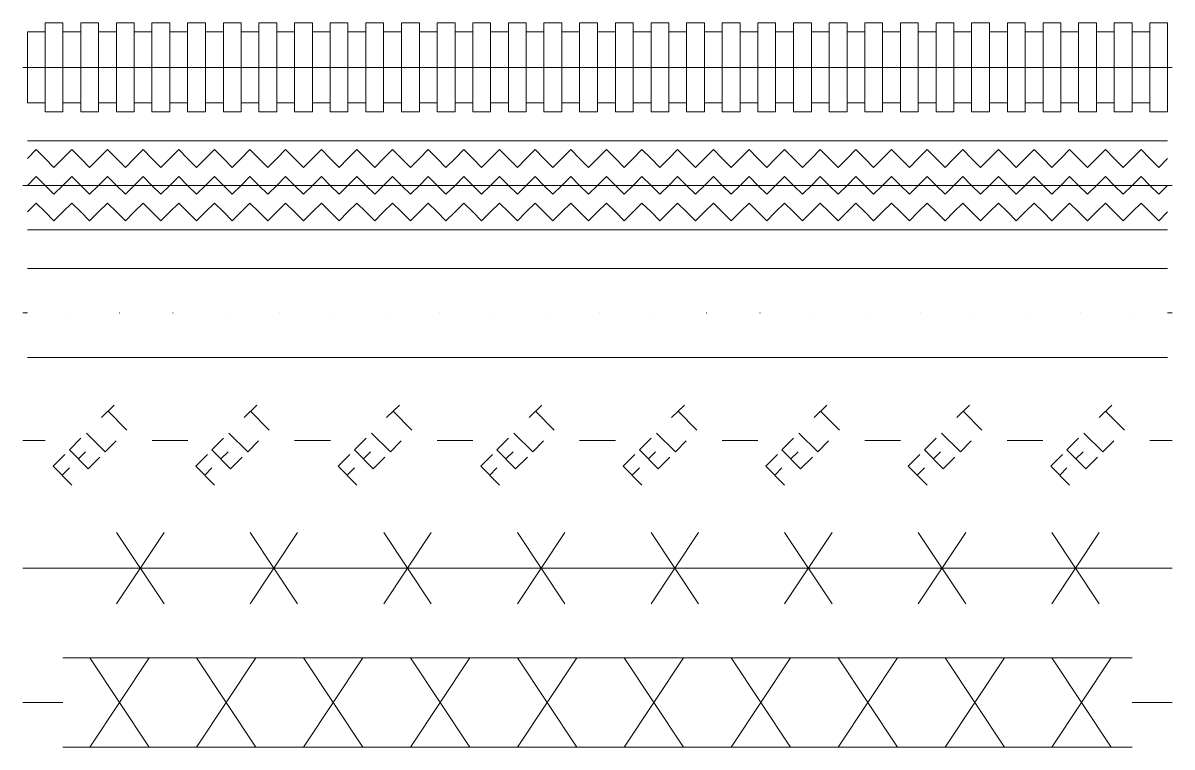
# Model space of a CAD drawing. Header units: inches. Extents: x 47316 to 59086, y 3141 to 11743.
# Drawn here: x 50293.8 to 50358.4, y 11363.8 to 11404.5 of the extents above; entities that cross this region are included whole.
import ezdxf

# ---------------------------------------------------------------- set-up
doc = ezdxf.new("R2010")
doc.units = ezdxf.units.IN
doc.header["$MEASUREMENT"] = 0

msp = doc.modelspace()

# ---------------------------------------------------------------- linework, layer by layer
at = {"color": 0, "lineweight": 0}
for p, q in [((50295.096, 11404.532), (50296.096, 11404.532)), ((50295.096, 11399.529), (50295.096, 11404.532)), ((50296.096, 11404.532), (50296.096, 11399.529)), ((50297.097, 11404.532), (50298.098, 11404.532)), ((50297.097, 11399.529), (50297.097, 11404.532)), ((50298.098, 11404.532), (50298.098, 11399.529)), ((50299.098, 11404.532), (50300.099, 11404.532)), ((50299.098, 11399.529), (50299.098, 11404.532)), ((50300.099, 11404.532), (50300.099, 11399.529)), ((50301.099, 11404.532), (50302.1, 11404.532)), ((50301.099, 11399.529), (50301.099, 11404.532)), ((50302.1, 11404.532), (50302.1, 11399.529)), ((50303.101, 11404.532), (50304.114, 11404.532)), ((50303.101, 11399.529), (50303.101, 11404.532)), ((50304.114, 11404.532), (50304.114, 11399.529)), ((50305.114, 11404.532), (50306.115, 11404.532)), ((50305.114, 11399.529), (50305.114, 11404.532)), ((50306.115, 11404.532), (50306.115, 11399.529)), ((50307.115, 11404.532), (50308.116, 11404.532)), ((50307.115, 11399.529), (50307.115, 11404.532)), ((50308.116, 11404.532), (50308.116, 11399.529)), ((50309.117, 11404.532), (50310.117, 11404.532)), ((50309.117, 11399.529), (50309.117, 11404.532)), ((50310.117, 11404.532), (50310.117, 11399.529)), ((50311.118, 11404.532), (50312.119, 11404.532)), ((50311.118, 11399.529), (50311.118, 11404.532)), ((50312.119, 11404.532), (50312.119, 11399.529)), ((50313.119, 11404.532), (50314.12, 11404.532)), ((50313.119, 11399.529), (50313.119, 11404.532)), ((50314.12, 11404.532), (50314.12, 11399.529)), ((50315.133, 11404.532), (50316.133, 11404.532)), ((50315.133, 11399.529), (50315.133, 11404.532)), ((50316.133, 11404.532), (50316.133, 11399.529)), ((50317.134, 11404.532), (50318.135, 11404.532)), ((50317.134, 11399.529), (50317.134, 11404.532)), ((50318.135, 11404.532), (50318.135, 11399.529)), ((50319.135, 11404.532), (50320.136, 11404.532)), ((50319.135, 11399.529), (50319.135, 11404.532)), ((50320.136, 11404.532), (50320.136, 11399.529)), ((50321.136, 11404.532), (50322.137, 11404.532)), ((50321.136, 11399.529), (50321.136, 11404.532)), ((50322.137, 11404.532), (50322.137, 11399.529)), ((50323.138, 11404.532), (50324.138, 11404.532)), ((50323.138, 11399.529), (50323.138, 11404.532)), ((50324.138, 11404.532), (50324.138, 11399.529)), ((50325.139, 11404.532), (50326.152, 11404.532)), ((50325.139, 11399.529), (50325.139, 11404.532)), ((50326.152, 11404.532), (50326.152, 11399.529)), ((50327.153, 11404.532), (50328.153, 11404.532)), ((50327.153, 11399.529), (50327.153, 11404.532)), ((50328.153, 11404.532), (50328.153, 11399.529)), ((50329.154, 11404.532), (50330.154, 11404.532)), ((50329.154, 11399.529), (50329.154, 11404.532)), ((50330.154, 11404.532), (50330.154, 11399.529)), ((50331.155, 11404.532), (50332.156, 11404.532)), ((50331.155, 11399.529), (50331.155, 11404.532)), ((50332.156, 11404.532), (50332.156, 11399.529)), ((50333.156, 11404.532), (50334.157, 11404.532)), ((50333.156, 11399.529), (50333.156, 11404.532)), ((50334.157, 11404.532), (50334.157, 11399.529)), ((50335.157, 11404.532), (50336.158, 11404.532)), ((50335.157, 11399.529), (50335.157, 11404.532)), ((50336.158, 11404.532), (50336.158, 11399.529)), ((50337.171, 11404.532), (50338.172, 11404.532)), ((50337.171, 11399.529), (50337.171, 11404.532)), ((50338.172, 11404.532), (50338.172, 11399.529)), ((50339.172, 11404.532), (50340.173, 11404.532)), ((50339.172, 11399.529), (50339.172, 11404.532)), ((50340.173, 11404.532), (50340.173, 11399.529)), ((50341.174, 11404.532), (50342.174, 11404.532)), ((50341.174, 11399.529), (50341.174, 11404.532)), ((50342.174, 11404.532), (50342.174, 11399.529)), ((50343.175, 11404.532), (50344.175, 11404.532)), ((50343.175, 11399.529), (50343.175, 11404.532)), ((50344.175, 11404.532), (50344.175, 11399.529)), ((50345.176, 11404.532), (50346.177, 11404.532)), ((50345.176, 11399.529), (50345.176, 11404.532)), ((50346.177, 11404.532), (50346.177, 11399.529)), ((50347.177, 11404.532), (50348.19, 11404.532)), ((50347.177, 11399.529), (50347.177, 11404.532)), ((50348.19, 11404.532), (50348.19, 11399.529)), ((50349.191, 11404.532), (50350.191, 11404.532)), ((50349.191, 11399.529), (50349.191, 11404.532)), ((50350.191, 11404.532), (50350.191, 11399.529)), ((50351.192, 11404.532), (50352.193, 11404.532)), ((50351.192, 11399.529), (50351.192, 11404.532)), ((50352.193, 11404.532), (50352.193, 11399.529)), ((50353.193, 11404.532), (50354.194, 11404.532)), ((50353.193, 11399.529), (50353.193, 11404.532)), ((50354.194, 11404.532), (50354.194, 11399.529)), ((50355.195, 11404.532), (50356.195, 11404.532)), ((50355.195, 11399.529), (50355.195, 11404.532)), ((50356.195, 11404.532), (50356.195, 11399.529)), ((50357.196, 11404.532), (50358.196, 11404.532)), ((50357.196, 11399.529), (50357.196, 11404.532)), ((50358.196, 11404.532), (50358.196, 11399.529)), ((50294.095, 11400.036), (50294.095, 11404.038)), ((50294.095, 11404.038), (50295.096, 11404.038)), ((50296.096, 11400.036), (50296.096, 11404.038)), ((50296.096, 11404.038), (50297.097, 11404.038)), ((50298.098, 11400.036), (50298.098, 11404.038)), ((50298.098, 11404.038), (50299.098, 11404.038)), ((50300.099, 11400.036), (50300.099, 11404.038)), ((50300.099, 11404.038), (50301.099, 11404.038)), ((50302.1, 11400.036), (50302.1, 11404.038)), ((50302.1, 11404.038), (50303.101, 11404.038)), ((50304.114, 11400.036), (50304.114, 11404.038)), ((50304.114, 11404.038), (50305.114, 11404.038)), ((50306.115, 11400.036), (50306.115, 11404.038)), ((50306.115, 11404.038), (50307.115, 11404.038)), ((50308.116, 11400.036), (50308.116, 11404.038)), ((50308.116, 11404.038), (50309.117, 11404.038)), ((50310.117, 11400.036), (50310.117, 11404.038)), ((50310.117, 11404.038), (50311.118, 11404.038)), ((50312.119, 11400.036), (50312.119, 11404.038)), ((50312.119, 11404.038), (50313.119, 11404.038)), ((50314.12, 11400.036), (50314.12, 11404.038)), ((50314.12, 11404.038), (50315.133, 11404.038)), ((50316.133, 11400.036), (50316.133, 11404.038)), ((50316.133, 11404.038), (50317.134, 11404.038)), ((50318.135, 11400.036), (50318.135, 11404.038)), ((50318.135, 11404.038), (50319.135, 11404.038)), ((50320.136, 11400.036), (50320.136, 11404.038)), ((50320.136, 11404.038), (50321.136, 11404.038)), ((50322.137, 11400.036), (50322.137, 11404.038)), ((50322.137, 11404.038), (50323.138, 11404.038)), ((50324.138, 11400.036), (50324.138, 11404.038)), ((50324.138, 11404.038), (50325.139, 11404.038)), ((50326.152, 11400.036), (50326.152, 11404.038)), ((50326.152, 11404.038), (50327.153, 11404.038)), ((50328.153, 11400.036), (50328.153, 11404.038)), ((50328.153, 11404.038), (50329.154, 11404.038)), ((50330.154, 11400.036), (50330.154, 11404.038)), ((50330.154, 11404.038), (50331.155, 11404.038)), ((50332.156, 11400.036), (50332.156, 11404.038)), ((50332.156, 11404.038), (50333.156, 11404.038)), ((50334.157, 11400.036), (50334.157, 11404.038)), ((50334.157, 11404.038), (50335.157, 11404.038)), ((50336.158, 11400.036), (50336.158, 11404.038)), ((50336.158, 11404.038), (50337.171, 11404.038)), ((50338.172, 11400.036), (50338.172, 11404.038)), ((50338.172, 11404.038), (50339.172, 11404.038)), ((50340.173, 11400.036), (50340.173, 11404.038)), ((50340.173, 11404.038), (50341.174, 11404.038)), ((50342.174, 11400.036), (50342.174, 11404.038)), ((50342.174, 11404.038), (50343.175, 11404.038)), ((50344.175, 11400.036), (50344.175, 11404.038)), ((50344.175, 11404.038), (50345.176, 11404.038)), ((50346.177, 11400.036), (50346.177, 11404.038)), ((50346.177, 11404.038), (50347.177, 11404.038)), ((50348.19, 11400.036), (50348.19, 11404.038)), ((50348.19, 11404.038), (50349.191, 11404.038)), ((50350.191, 11400.036), (50350.191, 11404.038)), ((50350.191, 11404.038), (50351.192, 11404.038)), ((50352.193, 11400.036), (50352.193, 11404.038)), ((50352.193, 11404.038), (50353.193, 11404.038)), ((50354.194, 11400.036), (50354.194, 11404.038)), ((50354.194, 11404.038), (50355.195, 11404.038)), ((50356.195, 11400.036), (50356.195, 11404.038)), ((50356.195, 11404.038), (50357.196, 11404.038)), ((50293.848, 11402.037), (50294.095, 11402.037)), ((50294.095, 11402.037), (50296.096, 11402.037)), ((50296.096, 11402.037), (50298.098, 11402.037)), ((50298.098, 11402.037), (50300.099, 11402.037)), ((50300.099, 11402.037), (50302.1, 11402.037)), ((50302.1, 11402.037), (50304.114, 11402.037)), ((50304.114, 11402.037), (50306.115, 11402.037)), ((50306.115, 11402.037), (50308.116, 11402.037)), ((50308.116, 11402.037), (50310.117, 11402.037)), ((50310.117, 11402.037), (50312.119, 11402.037)), ((50312.119, 11402.037), (50314.12, 11402.037)), ((50314.12, 11402.037), (50316.133, 11402.037)), ((50316.133, 11402.037), (50318.135, 11402.037)), ((50318.135, 11402.037), (50320.136, 11402.037)), ((50320.136, 11402.037), (50322.137, 11402.037)), ((50322.137, 11402.037), (50324.138, 11402.037)), ((50324.138, 11402.037), (50326.152, 11402.037)), ((50326.152, 11402.037), (50328.153, 11402.037)), ((50328.153, 11402.037), (50330.154, 11402.037)), ((50330.154, 11402.037), (50332.156, 11402.037)), ((50332.156, 11402.037), (50334.157, 11402.037)), ((50334.157, 11402.037), (50336.158, 11402.037)), ((50336.158, 11402.037), (50338.172, 11402.037)), ((50338.172, 11402.037), (50340.173, 11402.037)), ((50340.173, 11402.037), (50342.174, 11402.037)), ((50342.174, 11402.037), (50344.175, 11402.037)), ((50344.175, 11402.037), (50346.177, 11402.037)), ((50346.177, 11402.037), (50348.19, 11402.037)), ((50348.19, 11402.037), (50350.191, 11402.037)), ((50350.191, 11402.037), (50352.193, 11402.037)), ((50352.193, 11402.037), (50354.194, 11402.037)), ((50354.194, 11402.037), (50356.195, 11402.037)), ((50356.195, 11402.037), (50358.196, 11402.037)), ((50358.196, 11402.037), (50358.443, 11402.037)), ((50295.096, 11400.036), (50294.095, 11400.036)), ((50297.097, 11400.036), (50296.096, 11400.036)), ((50299.098, 11400.036), (50298.098, 11400.036)), ((50301.099, 11400.036), (50300.099, 11400.036)), ((50303.101, 11400.036), (50302.1, 11400.036)), ((50305.114, 11400.036), (50304.114, 11400.036)), ((50307.115, 11400.036), (50306.115, 11400.036)), ((50309.117, 11400.036), (50308.116, 11400.036)), ((50311.118, 11400.036), (50310.117, 11400.036)), ((50313.119, 11400.036), (50312.119, 11400.036)), ((50315.133, 11400.036), (50314.12, 11400.036)), ((50317.134, 11400.036), (50316.133, 11400.036)), ((50319.135, 11400.036), (50318.135, 11400.036)), ((50321.136, 11400.036), (50320.136, 11400.036)), ((50323.138, 11400.036), (50322.137, 11400.036)), ((50325.139, 11400.036), (50324.138, 11400.036)), ((50327.153, 11400.036), (50326.152, 11400.036)), ((50329.154, 11400.036), (50328.153, 11400.036)), ((50331.155, 11400.036), (50330.154, 11400.036)), ((50333.156, 11400.036), (50332.156, 11400.036)), ((50335.157, 11400.036), (50334.157, 11400.036)), ((50337.171, 11400.036), (50336.158, 11400.036)), ((50339.172, 11400.036), (50338.172, 11400.036)), ((50341.174, 11400.036), (50340.173, 11400.036)), ((50343.175, 11400.036), (50342.174, 11400.036)), ((50345.176, 11400.036), (50344.175, 11400.036)), ((50347.177, 11400.036), (50346.177, 11400.036)), ((50349.191, 11400.036), (50348.19, 11400.036)), ((50351.192, 11400.036), (50350.191, 11400.036)), ((50353.193, 11400.036), (50352.193, 11400.036)), ((50355.195, 11400.036), (50354.194, 11400.036)), ((50357.196, 11400.036), (50356.195, 11400.036)), ((50296.096, 11399.529), (50295.096, 11399.529)), ((50298.098, 11399.529), (50297.097, 11399.529)), ((50300.099, 11399.529), (50299.098, 11399.529)), ((50302.1, 11399.529), (50301.099, 11399.529)), ((50304.114, 11399.529), (50303.101, 11399.529)), ((50306.115, 11399.529), (50305.114, 11399.529)), ((50308.116, 11399.529), (50307.115, 11399.529)), ((50310.117, 11399.529), (50309.117, 11399.529)), ((50312.119, 11399.529), (50311.118, 11399.529)), ((50314.12, 11399.529), (50313.119, 11399.529)), ((50316.133, 11399.529), (50315.133, 11399.529)), ((50318.135, 11399.529), (50317.134, 11399.529)), ((50320.136, 11399.529), (50319.135, 11399.529)), ((50322.137, 11399.529), (50321.136, 11399.529)), ((50324.138, 11399.529), (50323.138, 11399.529)), ((50326.152, 11399.529), (50325.139, 11399.529)), ((50328.153, 11399.529), (50327.153, 11399.529)), ((50330.154, 11399.529), (50329.154, 11399.529)), ((50332.156, 11399.529), (50331.155, 11399.529)), ((50334.157, 11399.529), (50333.156, 11399.529)), ((50336.158, 11399.529), (50335.157, 11399.529)), ((50338.172, 11399.529), (50337.171, 11399.529)), ((50340.173, 11399.529), (50339.172, 11399.529)), ((50342.174, 11399.529), (50341.174, 11399.529)), ((50344.175, 11399.529), (50343.175, 11399.529)), ((50346.177, 11399.529), (50345.176, 11399.529)), ((50348.19, 11399.529), (50347.177, 11399.529)), ((50350.191, 11399.529), (50349.191, 11399.529)), ((50352.193, 11399.529), (50351.192, 11399.529)), ((50354.194, 11399.529), (50353.193, 11399.529)), ((50356.195, 11399.529), (50355.195, 11399.529)), ((50358.196, 11399.529), (50357.196, 11399.529)), ((50295.096, 11397.911), (50294.095, 11397.911)), ((50295.096, 11397.911), (50296.096, 11397.911)), ((50297.097, 11397.911), (50296.096, 11397.911)), ((50297.097, 11397.911), (50298.098, 11397.911)), ((50299.098, 11397.911), (50298.098, 11397.911)), ((50299.098, 11397.911), (50300.099, 11397.911)), ((50301.099, 11397.911), (50300.099, 11397.911)), ((50301.099, 11397.911), (50302.1, 11397.911)), ((50303.101, 11397.911), (50302.1, 11397.911)), ((50303.101, 11397.911), (50304.114, 11397.911)), ((50305.114, 11397.911), (50304.114, 11397.911)), ((50305.114, 11397.911), (50306.115, 11397.911)), ((50307.115, 11397.911), (50306.115, 11397.911)), ((50307.115, 11397.911), (50308.116, 11397.911)), ((50309.117, 11397.911), (50308.116, 11397.911)), ((50309.117, 11397.911), (50310.117, 11397.911)), ((50311.118, 11397.911), (50310.117, 11397.911)), ((50311.118, 11397.911), (50312.119, 11397.911)), ((50313.119, 11397.911), (50312.119, 11397.911)), ((50313.119, 11397.911), (50314.12, 11397.911)), ((50315.133, 11397.911), (50314.12, 11397.911)), ((50315.133, 11397.911), (50316.133, 11397.911)), ((50317.134, 11397.911), (50316.133, 11397.911)), ((50317.134, 11397.911), (50318.135, 11397.911)), ((50319.135, 11397.911), (50318.135, 11397.911)), ((50319.135, 11397.911), (50320.136, 11397.911)), ((50321.136, 11397.911), (50320.136, 11397.911)), ((50321.136, 11397.911), (50322.137, 11397.911)), ((50323.138, 11397.911), (50322.137, 11397.911)), ((50323.138, 11397.911), (50324.138, 11397.911)), ((50325.139, 11397.911), (50324.138, 11397.911)), ((50325.139, 11397.911), (50326.152, 11397.911)), ((50327.153, 11397.911), (50326.152, 11397.911)), ((50327.153, 11397.911), (50328.153, 11397.911)), ((50329.154, 11397.911), (50328.153, 11397.911)), ((50329.154, 11397.911), (50330.154, 11397.911)), ((50331.155, 11397.911), (50330.154, 11397.911)), ((50331.155, 11397.911), (50332.156, 11397.911)), ((50333.156, 11397.911), (50332.156, 11397.911)), ((50333.156, 11397.911), (50334.157, 11397.911)), ((50335.157, 11397.911), (50334.157, 11397.911)), ((50335.157, 11397.911), (50336.158, 11397.911)), ((50337.171, 11397.911), (50336.158, 11397.911)), ((50337.171, 11397.911), (50338.172, 11397.911)), ((50339.172, 11397.911), (50338.172, 11397.911)), ((50339.172, 11397.911), (50340.173, 11397.911)), ((50341.174, 11397.911), (50340.173, 11397.911)), ((50341.174, 11397.911), (50342.174, 11397.911)), ((50343.175, 11397.911), (50342.174, 11397.911)), ((50343.175, 11397.911), (50344.175, 11397.911)), ((50345.176, 11397.911), (50344.175, 11397.911)), ((50345.176, 11397.911), (50346.177, 11397.911)), ((50347.177, 11397.911), (50346.177, 11397.911)), ((50347.177, 11397.911), (50348.19, 11397.911)), ((50349.191, 11397.911), (50348.19, 11397.911)), ((50349.191, 11397.911), (50350.191, 11397.911)), ((50351.192, 11397.911), (50350.191, 11397.911)), ((50351.192, 11397.911), (50352.193, 11397.911)), ((50353.193, 11397.911), (50352.193, 11397.911)), ((50353.193, 11397.911), (50354.194, 11397.911)), ((50355.195, 11397.911), (50354.194, 11397.911)), ((50355.195, 11397.911), (50356.195, 11397.911)), ((50357.196, 11397.911), (50356.195, 11397.911)), ((50357.196, 11397.911), (50358.196, 11397.911)), ((50294.095, 11396.91), (50294.589, 11397.417)), ((50294.589, 11397.417), (50295.096, 11396.91)), ((50296.096, 11396.91), (50296.59, 11397.417)), ((50296.59, 11397.417), (50297.097, 11396.91)), ((50298.098, 11396.91), (50298.604, 11397.417)), ((50298.604, 11397.417), (50299.098, 11396.91)), ((50300.099, 11396.91), (50300.605, 11397.417)), ((50300.605, 11397.417), (50301.099, 11396.91)), ((50302.1, 11396.91), (50302.607, 11397.417)), ((50302.607, 11397.417), (50303.101, 11396.91)), ((50304.114, 11396.91), (50304.608, 11397.417)), ((50304.608, 11397.417), (50305.114, 11396.91)), ((50306.115, 11396.91), (50306.609, 11397.417)), ((50306.609, 11397.417), (50307.115, 11396.91)), ((50308.116, 11396.91), (50308.61, 11397.417)), ((50308.61, 11397.417), (50309.117, 11396.91)), ((50310.117, 11396.91), (50310.624, 11397.417)), ((50310.624, 11397.417), (50311.118, 11396.91)), ((50312.119, 11396.91), (50312.625, 11397.417)), ((50312.625, 11397.417), (50313.119, 11396.91)), ((50314.12, 11396.91), (50314.626, 11397.417)), ((50314.626, 11397.417), (50315.133, 11396.91)), ((50316.133, 11396.91), (50316.628, 11397.417)), ((50316.628, 11397.417), (50317.134, 11396.91)), ((50318.135, 11396.91), (50318.629, 11397.417)), ((50318.629, 11397.417), (50319.135, 11396.91)), ((50320.136, 11396.91), (50320.642, 11397.417)), ((50320.642, 11397.417), (50321.136, 11396.91)), ((50322.137, 11396.91), (50322.644, 11397.417)), ((50322.644, 11397.417), (50323.138, 11396.91)), ((50324.138, 11396.91), (50324.645, 11397.417)), ((50324.645, 11397.417), (50325.139, 11396.91)), ((50326.152, 11396.91), (50326.646, 11397.417)), ((50326.646, 11397.417), (50327.153, 11396.91)), ((50328.153, 11396.91), (50328.647, 11397.417)), ((50328.647, 11397.417), (50329.154, 11396.91)), ((50330.154, 11396.91), (50330.649, 11397.417)), ((50330.649, 11397.417), (50331.155, 11396.91)), ((50332.156, 11396.91), (50332.662, 11397.417)), ((50332.662, 11397.417), (50333.156, 11396.91)), ((50334.157, 11396.91), (50334.663, 11397.417)), ((50334.663, 11397.417), (50335.157, 11396.91)), ((50336.158, 11396.91), (50336.665, 11397.417)), ((50336.665, 11397.417), (50337.171, 11396.91)), ((50338.172, 11396.91), (50338.666, 11397.417)), ((50338.666, 11397.417), (50339.172, 11396.91)), ((50340.173, 11396.91), (50340.667, 11397.417)), ((50340.667, 11397.417), (50341.174, 11396.91)), ((50342.174, 11396.91), (50342.681, 11397.417)), ((50342.681, 11397.417), (50343.175, 11396.91)), ((50344.175, 11396.91), (50344.682, 11397.417)), ((50344.682, 11397.417), (50345.176, 11396.91)), ((50346.177, 11396.91), (50346.683, 11397.417)), ((50346.683, 11397.417), (50347.177, 11396.91)), ((50348.19, 11396.91), (50348.684, 11397.417)), ((50348.684, 11397.417), (50349.191, 11396.91)), ((50350.191, 11396.91), (50350.686, 11397.417)), ((50350.686, 11397.417), (50351.192, 11396.91)), ((50352.193, 11396.91), (50352.687, 11397.417)), ((50352.687, 11397.417), (50353.193, 11396.91)), ((50354.194, 11396.91), (50354.7, 11397.417)), ((50354.7, 11397.417), (50355.195, 11396.91)), ((50356.195, 11396.91), (50356.702, 11397.417)), ((50356.702, 11397.417), (50357.196, 11396.91)), ((50295.59, 11396.416), (50295.096, 11396.91)), ((50296.096, 11396.91), (50295.59, 11396.416)), ((50297.591, 11396.416), (50297.097, 11396.91)), ((50298.098, 11396.91), (50297.591, 11396.416)), ((50299.605, 11396.416), (50299.098, 11396.91)), ((50300.099, 11396.91), (50299.605, 11396.416)), ((50301.606, 11396.416), (50301.099, 11396.91)), ((50302.1, 11396.91), (50301.606, 11396.416)), ((50303.607, 11396.416), (50303.101, 11396.91)), ((50304.114, 11396.91), (50303.607, 11396.416)), ((50305.608, 11396.416), (50305.114, 11396.91)), ((50306.115, 11396.91), (50305.608, 11396.416)), ((50307.61, 11396.416), (50307.115, 11396.91)), ((50308.116, 11396.91), (50307.61, 11396.416)), ((50309.623, 11396.416), (50309.117, 11396.91)), ((50310.117, 11396.91), (50309.623, 11396.416)), ((50311.624, 11396.416), (50311.118, 11396.91)), ((50312.119, 11396.91), (50311.624, 11396.416)), ((50313.626, 11396.416), (50313.119, 11396.91)), ((50314.12, 11396.91), (50313.626, 11396.416)), ((50315.627, 11396.416), (50315.133, 11396.91)), ((50316.133, 11396.91), (50315.627, 11396.416)), ((50317.628, 11396.416), (50317.134, 11396.91)), ((50318.135, 11396.91), (50317.628, 11396.416)), ((50319.629, 11396.416), (50319.135, 11396.91)), ((50320.136, 11396.91), (50319.629, 11396.416)), ((50321.643, 11396.416), (50321.136, 11396.91)), ((50322.137, 11396.91), (50321.643, 11396.416)), ((50323.644, 11396.416), (50323.138, 11396.91)), ((50324.138, 11396.91), (50323.644, 11396.416)), ((50325.645, 11396.416), (50325.139, 11396.91)), ((50326.152, 11396.91), (50325.645, 11396.416)), ((50327.647, 11396.416), (50327.153, 11396.91)), ((50328.153, 11396.91), (50327.647, 11396.416)), ((50329.648, 11396.416), (50329.154, 11396.91)), ((50330.154, 11396.91), (50329.648, 11396.416)), ((50331.661, 11396.416), (50331.155, 11396.91)), ((50332.156, 11396.91), (50331.661, 11396.416)), ((50333.663, 11396.416), (50333.156, 11396.91)), ((50334.157, 11396.91), (50333.663, 11396.416)), ((50335.664, 11396.416), (50335.157, 11396.91)), ((50336.158, 11396.91), (50335.664, 11396.416)), ((50337.665, 11396.416), (50337.171, 11396.91)), ((50338.172, 11396.91), (50337.665, 11396.416)), ((50339.666, 11396.416), (50339.172, 11396.91)), ((50340.173, 11396.91), (50339.666, 11396.416)), ((50341.668, 11396.416), (50341.174, 11396.91)), ((50342.174, 11396.91), (50341.668, 11396.416)), ((50343.681, 11396.416), (50343.175, 11396.91)), ((50344.175, 11396.91), (50343.681, 11396.416)), ((50345.682, 11396.416), (50345.176, 11396.91)), ((50346.177, 11396.91), (50345.682, 11396.416)), ((50347.684, 11396.416), (50347.177, 11396.91)), ((50348.19, 11396.91), (50347.684, 11396.416)), ((50349.685, 11396.416), (50349.191, 11396.91)), ((50350.191, 11396.91), (50349.685, 11396.416)), ((50351.686, 11396.416), (50351.192, 11396.91)), ((50352.193, 11396.91), (50351.686, 11396.416)), ((50353.7, 11396.416), (50353.193, 11396.91)), ((50354.194, 11396.91), (50353.7, 11396.416)), ((50355.701, 11396.416), (50355.195, 11396.91)), ((50356.195, 11396.91), (50355.701, 11396.416)), ((50357.702, 11396.416), (50357.196, 11396.91)), ((50358.196, 11396.91), (50357.702, 11396.416)), ((50293.848, 11395.403), (50294.095, 11395.403)), ((50294.095, 11395.403), (50294.589, 11395.91)), ((50294.095, 11395.403), (50295.096, 11395.403)), ((50294.589, 11395.91), (50295.096, 11395.403)), ((50295.096, 11395.403), (50295.59, 11394.909)), ((50295.096, 11395.403), (50296.096, 11395.403)), ((50295.59, 11394.909), (50296.096, 11395.403)), ((50296.096, 11395.403), (50296.59, 11395.91)), ((50296.096, 11395.403), (50297.097, 11395.403)), ((50296.59, 11395.91), (50297.097, 11395.403)), ((50297.097, 11395.403), (50297.591, 11394.909)), ((50297.097, 11395.403), (50298.098, 11395.403)), ((50297.591, 11394.909), (50298.098, 11395.403)), ((50298.098, 11395.403), (50298.604, 11395.91)), ((50298.098, 11395.403), (50299.098, 11395.403)), ((50298.604, 11395.91), (50299.098, 11395.403)), ((50299.098, 11395.403), (50299.605, 11394.909)), ((50299.098, 11395.403), (50300.099, 11395.403)), ((50299.605, 11394.909), (50300.099, 11395.403)), ((50300.099, 11395.403), (50300.605, 11395.91)), ((50300.099, 11395.403), (50301.099, 11395.403)), ((50300.605, 11395.91), (50301.099, 11395.403)), ((50301.099, 11395.403), (50301.606, 11394.909)), ((50301.099, 11395.403), (50302.1, 11395.403)), ((50301.606, 11394.909), (50302.1, 11395.403)), ((50302.1, 11395.403), (50302.607, 11395.91)), ((50302.1, 11395.403), (50303.101, 11395.403)), ((50302.607, 11395.91), (50303.101, 11395.403)), ((50303.101, 11395.403), (50303.607, 11394.909)), ((50303.101, 11395.403), (50304.114, 11395.403)), ((50303.607, 11394.909), (50304.114, 11395.403)), ((50304.114, 11395.403), (50304.608, 11395.91)), ((50304.114, 11395.403), (50305.114, 11395.403)), ((50304.608, 11395.91), (50305.114, 11395.403)), ((50305.114, 11395.403), (50305.608, 11394.909)), ((50305.114, 11395.403), (50306.115, 11395.403)), ((50305.608, 11394.909), (50306.115, 11395.403)), ((50306.115, 11395.403), (50306.609, 11395.91)), ((50306.115, 11395.403), (50307.115, 11395.403)), ((50306.609, 11395.91), (50307.115, 11395.403)), ((50307.115, 11395.403), (50307.61, 11394.909)), ((50307.115, 11395.403), (50308.116, 11395.403)), ((50307.61, 11394.909), (50308.116, 11395.403)), ((50308.116, 11395.403), (50308.61, 11395.91)), ((50308.116, 11395.403), (50309.117, 11395.403)), ((50308.61, 11395.91), (50309.117, 11395.403)), ((50309.117, 11395.403), (50309.623, 11394.909)), ((50309.117, 11395.403), (50310.117, 11395.403)), ((50309.623, 11394.909), (50310.117, 11395.403)), ((50310.117, 11395.403), (50310.624, 11395.91)), ((50310.117, 11395.403), (50311.118, 11395.403)), ((50310.624, 11395.91), (50311.118, 11395.403)), ((50311.118, 11395.403), (50311.624, 11394.909)), ((50311.118, 11395.403), (50312.119, 11395.403)), ((50311.624, 11394.909), (50312.119, 11395.403)), ((50312.119, 11395.403), (50312.625, 11395.91)), ((50312.119, 11395.403), (50313.119, 11395.403)), ((50312.625, 11395.91), (50313.119, 11395.403)), ((50313.119, 11395.403), (50313.626, 11394.909)), ((50313.119, 11395.403), (50314.12, 11395.403)), ((50313.626, 11394.909), (50314.12, 11395.403)), ((50314.12, 11395.403), (50314.626, 11395.91)), ((50314.12, 11395.403), (50315.133, 11395.403)), ((50314.626, 11395.91), (50315.133, 11395.403)), ((50315.133, 11395.403), (50315.627, 11394.909)), ((50315.133, 11395.403), (50316.133, 11395.403)), ((50315.627, 11394.909), (50316.133, 11395.403)), ((50316.133, 11395.403), (50316.628, 11395.91)), ((50316.133, 11395.403), (50317.134, 11395.403)), ((50316.628, 11395.91), (50317.134, 11395.403)), ((50317.134, 11395.403), (50317.628, 11394.909)), ((50317.134, 11395.403), (50318.135, 11395.403)), ((50317.628, 11394.909), (50318.135, 11395.403)), ((50318.135, 11395.403), (50318.629, 11395.91)), ((50318.135, 11395.403), (50319.135, 11395.403)), ((50318.629, 11395.91), (50319.135, 11395.403)), ((50319.135, 11395.403), (50319.629, 11394.909)), ((50319.135, 11395.403), (50320.136, 11395.403)), ((50319.629, 11394.909), (50320.136, 11395.403)), ((50320.136, 11395.403), (50320.642, 11395.91)), ((50320.136, 11395.403), (50321.136, 11395.403)), ((50320.642, 11395.91), (50321.136, 11395.403)), ((50321.136, 11395.403), (50321.643, 11394.909)), ((50321.136, 11395.403), (50322.137, 11395.403)), ((50321.643, 11394.909), (50322.137, 11395.403)), ((50322.137, 11395.403), (50322.644, 11395.91)), ((50322.137, 11395.403), (50323.138, 11395.403)), ((50322.644, 11395.91), (50323.138, 11395.403)), ((50323.138, 11395.403), (50323.644, 11394.909)), ((50323.138, 11395.403), (50324.138, 11395.403)), ((50323.644, 11394.909), (50324.138, 11395.403)), ((50324.138, 11395.403), (50324.645, 11395.91)), ((50324.138, 11395.403), (50325.139, 11395.403)), ((50324.645, 11395.91), (50325.139, 11395.403)), ((50325.139, 11395.403), (50325.645, 11394.909)), ((50325.139, 11395.403), (50326.152, 11395.403)), ((50325.645, 11394.909), (50326.152, 11395.403)), ((50326.152, 11395.403), (50326.646, 11395.91)), ((50326.152, 11395.403), (50327.153, 11395.403)), ((50326.646, 11395.91), (50327.153, 11395.403)), ((50327.153, 11395.403), (50327.647, 11394.909)), ((50327.153, 11395.403), (50328.153, 11395.403)), ((50327.647, 11394.909), (50328.153, 11395.403)), ((50328.153, 11395.403), (50328.647, 11395.91)), ((50328.153, 11395.403), (50329.154, 11395.403)), ((50328.647, 11395.91), (50329.154, 11395.403)), ((50329.154, 11395.403), (50329.648, 11394.909)), ((50329.154, 11395.403), (50330.154, 11395.403)), ((50329.648, 11394.909), (50330.154, 11395.403)), ((50330.154, 11395.403), (50330.649, 11395.91)), ((50330.154, 11395.403), (50331.155, 11395.403)), ((50330.649, 11395.91), (50331.155, 11395.403)), ((50331.155, 11395.403), (50331.661, 11394.909)), ((50331.155, 11395.403), (50332.156, 11395.403)), ((50331.661, 11394.909), (50332.156, 11395.403)), ((50332.156, 11395.403), (50332.662, 11395.91)), ((50332.156, 11395.403), (50333.156, 11395.403)), ((50332.662, 11395.91), (50333.156, 11395.403)), ((50333.156, 11395.403), (50333.663, 11394.909)), ((50333.156, 11395.403), (50334.157, 11395.403)), ((50333.663, 11394.909), (50334.157, 11395.403)), ((50334.157, 11395.403), (50334.663, 11395.91)), ((50334.157, 11395.403), (50335.157, 11395.403)), ((50334.663, 11395.91), (50335.157, 11395.403)), ((50335.157, 11395.403), (50335.664, 11394.909)), ((50335.157, 11395.403), (50336.158, 11395.403)), ((50335.664, 11394.909), (50336.158, 11395.403)), ((50336.158, 11395.403), (50336.665, 11395.91)), ((50336.158, 11395.403), (50337.171, 11395.403)), ((50336.665, 11395.91), (50337.171, 11395.403)), ((50337.171, 11395.403), (50337.665, 11394.909)), ((50337.171, 11395.403), (50338.172, 11395.403)), ((50337.665, 11394.909), (50338.172, 11395.403)), ((50338.172, 11395.403), (50338.666, 11395.91)), ((50338.172, 11395.403), (50339.172, 11395.403)), ((50338.666, 11395.91), (50339.172, 11395.403)), ((50339.172, 11395.403), (50339.666, 11394.909)), ((50339.172, 11395.403), (50340.173, 11395.403)), ((50339.666, 11394.909), (50340.173, 11395.403)), ((50340.173, 11395.403), (50340.667, 11395.91)), ((50340.173, 11395.403), (50341.174, 11395.403)), ((50340.667, 11395.91), (50341.174, 11395.403)), ((50341.174, 11395.403), (50341.668, 11394.909)), ((50341.174, 11395.403), (50342.174, 11395.403)), ((50341.668, 11394.909), (50342.174, 11395.403)), ((50342.174, 11395.403), (50342.681, 11395.91)), ((50342.174, 11395.403), (50343.175, 11395.403)), ((50342.681, 11395.91), (50343.175, 11395.403)), ((50343.175, 11395.403), (50343.681, 11394.909)), ((50343.175, 11395.403), (50344.175, 11395.403)), ((50343.681, 11394.909), (50344.175, 11395.403)), ((50344.175, 11395.403), (50344.682, 11395.91)), ((50344.175, 11395.403), (50345.176, 11395.403)), ((50344.682, 11395.91), (50345.176, 11395.403)), ((50345.176, 11395.403), (50345.682, 11394.909)), ((50345.176, 11395.403), (50346.177, 11395.403)), ((50345.682, 11394.909), (50346.177, 11395.403)), ((50346.177, 11395.403), (50346.683, 11395.91)), ((50346.177, 11395.403), (50347.177, 11395.403)), ((50346.683, 11395.91), (50347.177, 11395.403)), ((50347.177, 11395.403), (50347.684, 11394.909)), ((50347.177, 11395.403), (50348.19, 11395.403)), ((50347.684, 11394.909), (50348.19, 11395.403)), ((50348.19, 11395.403), (50348.684, 11395.91)), ((50348.19, 11395.403), (50349.191, 11395.403)), ((50348.684, 11395.91), (50349.191, 11395.403)), ((50349.191, 11395.403), (50349.685, 11394.909)), ((50349.191, 11395.403), (50350.191, 11395.403)), ((50349.685, 11394.909), (50350.191, 11395.403)), ((50350.191, 11395.403), (50350.686, 11395.91)), ((50350.191, 11395.403), (50351.192, 11395.403)), ((50350.686, 11395.91), (50351.192, 11395.403)), ((50351.192, 11395.403), (50351.686, 11394.909)), ((50351.192, 11395.403), (50352.193, 11395.403)), ((50351.686, 11394.909), (50352.193, 11395.403)), ((50352.193, 11395.403), (50352.687, 11395.91)), ((50352.193, 11395.403), (50353.193, 11395.403)), ((50352.687, 11395.91), (50353.193, 11395.403)), ((50353.193, 11395.403), (50353.7, 11394.909)), ((50353.193, 11395.403), (50354.194, 11395.403)), ((50353.7, 11394.909), (50354.194, 11395.403)), ((50354.194, 11395.403), (50354.7, 11395.91)), ((50354.194, 11395.403), (50355.195, 11395.403)), ((50354.7, 11395.91), (50355.195, 11395.403)), ((50355.195, 11395.403), (50355.701, 11394.909)), ((50355.195, 11395.403), (50356.195, 11395.403)), ((50355.701, 11394.909), (50356.195, 11395.403)), ((50356.195, 11395.403), (50356.702, 11395.91)), ((50356.195, 11395.403), (50357.196, 11395.403)), ((50356.702, 11395.91), (50357.196, 11395.403)), ((50357.196, 11395.403), (50357.702, 11394.909)), ((50357.196, 11395.403), (50358.196, 11395.403)), ((50357.702, 11394.909), (50358.196, 11395.403)), ((50358.196, 11395.403), (50358.443, 11395.403)), ((50294.095, 11393.908), (50294.589, 11394.402)), ((50294.589, 11394.402), (50295.096, 11393.908)), ((50296.096, 11393.908), (50296.59, 11394.402)), ((50296.59, 11394.402), (50297.097, 11393.908)), ((50298.098, 11393.908), (50298.604, 11394.402)), ((50298.604, 11394.402), (50299.098, 11393.908)), ((50300.099, 11393.908), (50300.605, 11394.402)), ((50300.605, 11394.402), (50301.099, 11393.908)), ((50302.1, 11393.908), (50302.607, 11394.402)), ((50302.607, 11394.402), (50303.101, 11393.908)), ((50304.114, 11393.908), (50304.608, 11394.402)), ((50304.608, 11394.402), (50305.114, 11393.908)), ((50306.115, 11393.908), (50306.609, 11394.402)), ((50306.609, 11394.402), (50307.115, 11393.908)), ((50308.116, 11393.908), (50308.61, 11394.402)), ((50308.61, 11394.402), (50309.117, 11393.908)), ((50310.117, 11393.908), (50310.624, 11394.402)), ((50310.624, 11394.402), (50311.118, 11393.908)), ((50312.119, 11393.908), (50312.625, 11394.402)), ((50312.625, 11394.402), (50313.119, 11393.908)), ((50314.12, 11393.908), (50314.626, 11394.402)), ((50314.626, 11394.402), (50315.133, 11393.908)), ((50316.133, 11393.908), (50316.628, 11394.402)), ((50316.628, 11394.402), (50317.134, 11393.908)), ((50318.135, 11393.908), (50318.629, 11394.402)), ((50318.629, 11394.402), (50319.135, 11393.908)), ((50320.136, 11393.908), (50320.642, 11394.402)), ((50320.642, 11394.402), (50321.136, 11393.908)), ((50322.137, 11393.908), (50322.644, 11394.402)), ((50322.644, 11394.402), (50323.138, 11393.908)), ((50324.138, 11393.908), (50324.645, 11394.402)), ((50324.645, 11394.402), (50325.139, 11393.908)), ((50326.152, 11393.908), (50326.646, 11394.402)), ((50326.646, 11394.402), (50327.153, 11393.908)), ((50328.153, 11393.908), (50328.647, 11394.402)), ((50328.647, 11394.402), (50329.154, 11393.908)), ((50330.154, 11393.908), (50330.649, 11394.402)), ((50330.649, 11394.402), (50331.155, 11393.908)), ((50332.156, 11393.908), (50332.662, 11394.402)), ((50332.662, 11394.402), (50333.156, 11393.908)), ((50334.157, 11393.908), (50334.663, 11394.402)), ((50334.663, 11394.402), (50335.157, 11393.908)), ((50336.158, 11393.908), (50336.665, 11394.402)), ((50336.665, 11394.402), (50337.171, 11393.908)), ((50338.172, 11393.908), (50338.666, 11394.402)), ((50338.666, 11394.402), (50339.172, 11393.908)), ((50340.173, 11393.908), (50340.667, 11394.402)), ((50340.667, 11394.402), (50341.174, 11393.908)), ((50342.174, 11393.908), (50342.681, 11394.402)), ((50342.681, 11394.402), (50343.175, 11393.908)), ((50344.175, 11393.908), (50344.682, 11394.402)), ((50344.682, 11394.402), (50345.176, 11393.908)), ((50346.177, 11393.908), (50346.683, 11394.402)), ((50346.683, 11394.402), (50347.177, 11393.908)), ((50348.19, 11393.908), (50348.684, 11394.402)), ((50348.684, 11394.402), (50349.191, 11393.908)), ((50350.191, 11393.908), (50350.686, 11394.402)), ((50350.686, 11394.402), (50351.192, 11393.908)), ((50352.193, 11393.908), (50352.687, 11394.402)), ((50352.687, 11394.402), (50353.193, 11393.908)), ((50354.194, 11393.908), (50354.7, 11394.402)), ((50354.7, 11394.402), (50355.195, 11393.908)), ((50356.195, 11393.908), (50356.702, 11394.402)), ((50356.702, 11394.402), (50357.196, 11393.908)), ((50295.59, 11393.402), (50295.096, 11393.908)), ((50296.096, 11393.908), (50295.59, 11393.402)), ((50297.591, 11393.402), (50297.097, 11393.908)), ((50298.098, 11393.908), (50297.591, 11393.402)), ((50299.605, 11393.402), (50299.098, 11393.908)), ((50300.099, 11393.908), (50299.605, 11393.402)), ((50301.606, 11393.402), (50301.099, 11393.908)), ((50302.1, 11393.908), (50301.606, 11393.402)), ((50303.607, 11393.402), (50303.101, 11393.908)), ((50304.114, 11393.908), (50303.607, 11393.402)), ((50305.608, 11393.402), (50305.114, 11393.908)), ((50306.115, 11393.908), (50305.608, 11393.402)), ((50307.61, 11393.402), (50307.115, 11393.908)), ((50308.116, 11393.908), (50307.61, 11393.402)), ((50309.623, 11393.402), (50309.117, 11393.908)), ((50310.117, 11393.908), (50309.623, 11393.402)), ((50311.624, 11393.402), (50311.118, 11393.908)), ((50312.119, 11393.908), (50311.624, 11393.402)), ((50313.626, 11393.402), (50313.119, 11393.908)), ((50314.12, 11393.908), (50313.626, 11393.402)), ((50315.627, 11393.402), (50315.133, 11393.908)), ((50316.133, 11393.908), (50315.627, 11393.402)), ((50317.628, 11393.402), (50317.134, 11393.908)), ((50318.135, 11393.908), (50317.628, 11393.402)), ((50319.629, 11393.402), (50319.135, 11393.908)), ((50320.136, 11393.908), (50319.629, 11393.402)), ((50321.643, 11393.402), (50321.136, 11393.908)), ((50322.137, 11393.908), (50321.643, 11393.402)), ((50323.644, 11393.402), (50323.138, 11393.908)), ((50324.138, 11393.908), (50323.644, 11393.402)), ((50325.645, 11393.402), (50325.139, 11393.908)), ((50326.152, 11393.908), (50325.645, 11393.402)), ((50327.647, 11393.402), (50327.153, 11393.908)), ((50328.153, 11393.908), (50327.647, 11393.402)), ((50329.648, 11393.402), (50329.154, 11393.908)), ((50330.154, 11393.908), (50329.648, 11393.402)), ((50331.661, 11393.402), (50331.155, 11393.908)), ((50332.156, 11393.908), (50331.661, 11393.402)), ((50333.663, 11393.402), (50333.156, 11393.908)), ((50334.157, 11393.908), (50333.663, 11393.402)), ((50335.664, 11393.402), (50335.157, 11393.908)), ((50336.158, 11393.908), (50335.664, 11393.402)), ((50337.665, 11393.402), (50337.171, 11393.908)), ((50338.172, 11393.908), (50337.665, 11393.402)), ((50339.666, 11393.402), (50339.172, 11393.908)), ((50340.173, 11393.908), (50339.666, 11393.402)), ((50341.668, 11393.402), (50341.174, 11393.908)), ((50342.174, 11393.908), (50341.668, 11393.402)), ((50343.681, 11393.402), (50343.175, 11393.908)), ((50344.175, 11393.908), (50343.681, 11393.402)), ((50345.682, 11393.402), (50345.176, 11393.908)), ((50346.177, 11393.908), (50345.682, 11393.402)), ((50347.684, 11393.402), (50347.177, 11393.908)), ((50348.19, 11393.908), (50347.684, 11393.402)), ((50349.685, 11393.402), (50349.191, 11393.908)), ((50350.191, 11393.908), (50349.685, 11393.402)), ((50351.686, 11393.402), (50351.192, 11393.908)), ((50352.193, 11393.908), (50351.686, 11393.402)), ((50353.7, 11393.402), (50353.193, 11393.908)), ((50354.194, 11393.908), (50353.7, 11393.402)), ((50355.701, 11393.402), (50355.195, 11393.908)), ((50356.195, 11393.908), (50355.701, 11393.402)), ((50357.702, 11393.402), (50357.196, 11393.908)), ((50358.196, 11393.908), (50357.702, 11393.402)), ((50295.096, 11392.908), (50294.095, 11392.908)), ((50295.096, 11392.908), (50296.096, 11392.908)), ((50297.097, 11392.908), (50296.096, 11392.908)), ((50297.097, 11392.908), (50298.098, 11392.908)), ((50299.098, 11392.908), (50298.098, 11392.908)), ((50299.098, 11392.908), (50300.099, 11392.908)), ((50301.099, 11392.908), (50300.099, 11392.908)), ((50301.099, 11392.908), (50302.1, 11392.908)), ((50303.101, 11392.908), (50302.1, 11392.908)), ((50303.101, 11392.908), (50304.114, 11392.908)), ((50305.114, 11392.908), (50304.114, 11392.908)), ((50305.114, 11392.908), (50306.115, 11392.908)), ((50307.115, 11392.908), (50306.115, 11392.908)), ((50307.115, 11392.908), (50308.116, 11392.908)), ((50309.117, 11392.908), (50308.116, 11392.908)), ((50309.117, 11392.908), (50310.117, 11392.908)), ((50311.118, 11392.908), (50310.117, 11392.908)), ((50311.118, 11392.908), (50312.119, 11392.908)), ((50313.119, 11392.908), (50312.119, 11392.908)), ((50313.119, 11392.908), (50314.12, 11392.908)), ((50315.133, 11392.908), (50314.12, 11392.908)), ((50315.133, 11392.908), (50316.133, 11392.908)), ((50317.134, 11392.908), (50316.133, 11392.908)), ((50317.134, 11392.908), (50318.135, 11392.908)), ((50319.135, 11392.908), (50318.135, 11392.908)), ((50319.135, 11392.908), (50320.136, 11392.908)), ((50321.136, 11392.908), (50320.136, 11392.908)), ((50321.136, 11392.908), (50322.137, 11392.908)), ((50323.138, 11392.908), (50322.137, 11392.908)), ((50323.138, 11392.908), (50324.138, 11392.908)), ((50325.139, 11392.908), (50324.138, 11392.908)), ((50325.139, 11392.908), (50326.152, 11392.908)), ((50327.153, 11392.908), (50326.152, 11392.908)), ((50327.153, 11392.908), (50328.153, 11392.908)), ((50329.154, 11392.908), (50328.153, 11392.908)), ((50329.154, 11392.908), (50330.154, 11392.908)), ((50331.155, 11392.908), (50330.154, 11392.908)), ((50331.155, 11392.908), (50332.156, 11392.908)), ((50333.156, 11392.908), (50332.156, 11392.908)), ((50333.156, 11392.908), (50334.157, 11392.908)), ((50335.157, 11392.908), (50334.157, 11392.908)), ((50335.157, 11392.908), (50336.158, 11392.908)), ((50337.171, 11392.908), (50336.158, 11392.908)), ((50337.171, 11392.908), (50338.172, 11392.908)), ((50339.172, 11392.908), (50338.172, 11392.908)), ((50339.172, 11392.908), (50340.173, 11392.908)), ((50341.174, 11392.908), (50340.173, 11392.908)), ((50341.174, 11392.908), (50342.174, 11392.908)), ((50343.175, 11392.908), (50342.174, 11392.908)), ((50343.175, 11392.908), (50344.175, 11392.908)), ((50345.176, 11392.908), (50344.175, 11392.908)), ((50345.176, 11392.908), (50346.177, 11392.908)), ((50347.177, 11392.908), (50346.177, 11392.908)), ((50347.177, 11392.908), (50348.19, 11392.908)), ((50349.191, 11392.908), (50348.19, 11392.908)), ((50349.191, 11392.908), (50350.191, 11392.908)), ((50351.192, 11392.908), (50350.191, 11392.908)), ((50351.192, 11392.908), (50352.193, 11392.908)), ((50353.193, 11392.908), (50352.193, 11392.908)), ((50353.193, 11392.908), (50354.194, 11392.908)), ((50355.195, 11392.908), (50354.194, 11392.908)), ((50355.195, 11392.908), (50356.195, 11392.908)), ((50357.196, 11392.908), (50356.195, 11392.908)), ((50357.196, 11392.908), (50358.196, 11392.908)), ((50294.095, 11390.734), (50296.096, 11390.734)), ((50296.096, 11390.734), (50298.098, 11390.734)), ((50298.098, 11390.734), (50300.099, 11390.734)), ((50300.099, 11390.734), (50302.1, 11390.734)), ((50302.1, 11390.734), (50304.114, 11390.734)), ((50304.114, 11390.734), (50306.115, 11390.734)), ((50306.115, 11390.734), (50308.116, 11390.734)), ((50308.116, 11390.734), (50310.117, 11390.734)), ((50310.117, 11390.734), (50312.119, 11390.734)), ((50312.119, 11390.734), (50314.12, 11390.734)), ((50314.12, 11390.734), (50316.133, 11390.734)), ((50316.133, 11390.734), (50318.135, 11390.734)), ((50318.135, 11390.734), (50320.136, 11390.734)), ((50320.136, 11390.734), (50322.137, 11390.734)), ((50322.137, 11390.734), (50324.138, 11390.734)), ((50324.138, 11390.734), (50326.152, 11390.734)), ((50326.152, 11390.734), (50328.153, 11390.734)), ((50328.153, 11390.734), (50330.154, 11390.734)), ((50330.154, 11390.734), (50332.156, 11390.734)), ((50332.156, 11390.734), (50334.157, 11390.734)), ((50334.157, 11390.734), (50336.158, 11390.734)), ((50336.158, 11390.734), (50338.172, 11390.734)), ((50338.172, 11390.734), (50340.173, 11390.734)), ((50340.173, 11390.734), (50342.174, 11390.734)), ((50342.174, 11390.734), (50344.175, 11390.734)), ((50344.175, 11390.734), (50346.177, 11390.734)), ((50346.177, 11390.734), (50348.19, 11390.734)), ((50348.19, 11390.734), (50350.191, 11390.734)), ((50350.191, 11390.734), (50352.193, 11390.734)), ((50352.193, 11390.734), (50354.194, 11390.734)), ((50354.194, 11390.734), (50356.195, 11390.734)), ((50356.195, 11390.734), (50358.196, 11390.734)), ((50293.848, 11388.238), (50294.095, 11388.238)), ((50358.196, 11388.238), (50358.443, 11388.238)), ((50294.095, 11385.73), (50296.096, 11385.73)), ((50296.096, 11385.73), (50298.098, 11385.73)), ((50298.098, 11385.73), (50300.099, 11385.73)), ((50300.099, 11385.73), (50302.1, 11385.73)), ((50302.1, 11385.73), (50304.114, 11385.73)), ((50304.114, 11385.73), (50306.115, 11385.73)), ((50306.115, 11385.73), (50308.116, 11385.73)), ((50308.116, 11385.73), (50310.117, 11385.73)), ((50310.117, 11385.73), (50312.119, 11385.73)), ((50312.119, 11385.73), (50314.12, 11385.73)), ((50314.12, 11385.73), (50316.133, 11385.73)), ((50316.133, 11385.73), (50318.135, 11385.73)), ((50318.135, 11385.73), (50320.136, 11385.73)), ((50320.136, 11385.73), (50322.137, 11385.73)), ((50322.137, 11385.73), (50324.138, 11385.73)), ((50324.138, 11385.73), (50326.152, 11385.73)), ((50326.152, 11385.73), (50328.153, 11385.73)), ((50328.153, 11385.73), (50330.154, 11385.73)), ((50330.154, 11385.73), (50332.156, 11385.73)), ((50332.156, 11385.73), (50334.157, 11385.73)), ((50334.157, 11385.73), (50336.158, 11385.73)), ((50336.158, 11385.73), (50338.172, 11385.73)), ((50338.172, 11385.73), (50340.173, 11385.73)), ((50340.173, 11385.73), (50342.174, 11385.73)), ((50342.174, 11385.73), (50344.175, 11385.73)), ((50344.175, 11385.73), (50346.177, 11385.73)), ((50346.177, 11385.73), (50348.19, 11385.73)), ((50348.19, 11385.73), (50350.191, 11385.73)), ((50350.191, 11385.73), (50352.193, 11385.73)), ((50352.193, 11385.73), (50354.194, 11385.73)), ((50354.194, 11385.73), (50356.195, 11385.73)), ((50356.195, 11385.73), (50358.196, 11385.73)), ((50298.271, 11382.346), (50298.975, 11383.05)), ((50306.288, 11382.346), (50306.992, 11383.05)), ((50314.293, 11382.346), (50315.009, 11383.05)), ((50322.31, 11382.346), (50323.014, 11383.05)), ((50330.315, 11382.346), (50331.031, 11383.05)), ((50338.332, 11382.346), (50339.036, 11383.05)), ((50346.337, 11382.346), (50347.054, 11383.05)), ((50354.354, 11382.346), (50355.059, 11383.05)), ((50298.629, 11382.704), (50299.691, 11381.641)), ((50306.634, 11382.704), (50307.696, 11381.641)), ((50314.651, 11382.704), (50315.713, 11381.641)), ((50322.656, 11382.704), (50323.718, 11381.641)), ((50330.673, 11382.704), (50331.736, 11381.641)), ((50338.691, 11382.704), (50339.753, 11381.641)), ((50346.695, 11382.704), (50347.758, 11381.641)), ((50354.713, 11382.704), (50355.775, 11381.641)), ((50293.848, 11381.061), (50295.096, 11381.061)), ((50296.455, 11380.53), (50297.109, 11381.184)), ((50297.418, 11381.481), (50298.468, 11380.419)), ((50301.112, 11381.061), (50303.113, 11381.061)), ((50304.46, 11380.53), (50305.114, 11381.184)), ((50305.423, 11381.481), (50306.485, 11380.419)), ((50309.117, 11381.061), (50311.13, 11381.061)), ((50312.477, 11380.53), (50313.132, 11381.184)), ((50313.44, 11381.481), (50314.503, 11380.419)), ((50317.134, 11381.061), (50319.135, 11381.061)), ((50320.482, 11380.53), (50321.149, 11381.184)), ((50321.445, 11381.481), (50322.508, 11380.419)), ((50325.139, 11381.061), (50327.153, 11381.061)), ((50328.499, 11380.53), (50329.154, 11381.184)), ((50329.463, 11381.481), (50330.525, 11380.419)), ((50333.156, 11381.061), (50335.157, 11381.061)), ((50336.504, 11380.53), (50337.171, 11381.184)), ((50337.468, 11381.481), (50338.53, 11380.419)), ((50341.174, 11381.061), (50343.175, 11381.061)), ((50344.521, 11380.53), (50345.176, 11381.184)), ((50345.485, 11381.481), (50346.547, 11380.419)), ((50349.178, 11381.061), (50351.18, 11381.061)), ((50352.539, 11380.53), (50353.193, 11381.184)), ((50353.49, 11381.481), (50354.552, 11380.419)), ((50357.196, 11381.061), (50358.443, 11381.061)), ((50297.517, 11379.467), (50296.455, 11380.53)), ((50296.961, 11380.023), (50297.356, 11380.419)), ((50298.468, 11380.419), (50299.086, 11381.036)), ((50305.522, 11379.467), (50304.46, 11380.53)), ((50304.966, 11380.023), (50305.374, 11380.419)), ((50306.485, 11380.419), (50307.091, 11381.036)), ((50313.539, 11379.467), (50312.477, 11380.53)), ((50312.983, 11380.023), (50313.391, 11380.419)), ((50314.503, 11380.419), (50315.108, 11381.036)), ((50321.544, 11379.467), (50320.482, 11380.53)), ((50320.988, 11380.023), (50321.396, 11380.419)), ((50322.508, 11380.419), (50323.113, 11381.036)), ((50329.561, 11379.467), (50328.499, 11380.53)), ((50329.006, 11380.023), (50329.413, 11380.419)), ((50330.525, 11380.419), (50331.13, 11381.036)), ((50337.566, 11379.467), (50336.504, 11380.53)), ((50337.01, 11380.023), (50337.418, 11380.419)), ((50338.53, 11380.419), (50339.135, 11381.036)), ((50345.584, 11379.467), (50344.521, 11380.53)), ((50345.028, 11380.023), (50345.435, 11380.419)), ((50346.547, 11380.419), (50347.153, 11381.036)), ((50353.601, 11379.467), (50352.539, 11380.53)), ((50353.045, 11380.023), (50353.44, 11380.419)), ((50354.552, 11380.419), (50355.17, 11381.036)), ((50295.54, 11379.616), (50296.195, 11380.27)), ((50297.517, 11379.467), (50298.172, 11380.122)), ((50303.558, 11379.616), (50304.212, 11380.27)), ((50305.522, 11379.467), (50306.177, 11380.122)), ((50311.563, 11379.616), (50312.217, 11380.27)), ((50313.539, 11379.467), (50314.194, 11380.122)), ((50319.58, 11379.616), (50320.235, 11380.27)), ((50321.544, 11379.467), (50322.211, 11380.122)), ((50327.585, 11379.616), (50328.24, 11380.27)), ((50329.561, 11379.467), (50330.216, 11380.122)), ((50335.602, 11379.616), (50336.257, 11380.27)), ((50337.566, 11379.467), (50338.233, 11380.122)), ((50343.607, 11379.616), (50344.274, 11380.27)), ((50345.584, 11379.467), (50346.238, 11380.122)), ((50351.624, 11379.616), (50352.279, 11380.27)), ((50353.601, 11379.467), (50354.256, 11380.122)), ((50296.603, 11378.553), (50295.54, 11379.616)), ((50296.047, 11379.109), (50296.455, 11379.517)), ((50304.62, 11378.553), (50303.558, 11379.616)), ((50304.064, 11379.109), (50304.46, 11379.517)), ((50312.625, 11378.553), (50311.563, 11379.616)), ((50312.069, 11379.109), (50312.477, 11379.517)), ((50320.642, 11378.553), (50319.58, 11379.616)), ((50320.086, 11379.109), (50320.482, 11379.517)), ((50328.647, 11378.553), (50327.585, 11379.616)), ((50328.091, 11379.109), (50328.499, 11379.517)), ((50336.665, 11378.553), (50335.602, 11379.616)), ((50336.109, 11379.109), (50336.504, 11379.517)), ((50344.67, 11378.553), (50343.607, 11379.616)), ((50344.114, 11379.109), (50344.521, 11379.517)), ((50352.687, 11378.553), (50351.624, 11379.616)), ((50352.131, 11379.109), (50352.539, 11379.517)), ((50299.111, 11371.882), (50301.779, 11375.885)), ((50299.111, 11375.885), (50301.779, 11371.882)), ((50306.621, 11371.882), (50309.29, 11375.885)), ((50306.621, 11375.885), (50309.29, 11371.882)), ((50314.132, 11371.882), (50316.8, 11375.885)), ((50314.132, 11375.885), (50316.8, 11371.882)), ((50321.643, 11371.882), (50324.311, 11375.885)), ((50321.643, 11375.885), (50324.311, 11371.882)), ((50329.154, 11371.882), (50331.822, 11375.885)), ((50329.154, 11375.885), (50331.822, 11371.882)), ((50336.665, 11371.882), (50339.333, 11375.885)), ((50336.665, 11375.885), (50339.333, 11371.882)), ((50344.175, 11371.882), (50346.844, 11375.885)), ((50344.175, 11375.885), (50346.844, 11371.882)), ((50351.686, 11371.882), (50354.354, 11375.885)), ((50351.686, 11375.885), (50354.354, 11371.882)), ((50293.848, 11373.884), (50299.852, 11373.884)), ((50299.852, 11373.884), (50307.363, 11373.884)), ((50307.363, 11373.884), (50314.886, 11373.884)), ((50314.886, 11373.884), (50322.397, 11373.884)), ((50322.397, 11373.884), (50329.907, 11373.884)), ((50329.907, 11373.884), (50337.418, 11373.884)), ((50337.418, 11373.884), (50344.929, 11373.884)), ((50344.929, 11373.884), (50352.44, 11373.884)), ((50352.44, 11373.884), (50358.443, 11373.884)), ((50296.096, 11368.843), (50298.098, 11368.843)), ((50297.603, 11363.828), (50300.939, 11368.843)), ((50297.603, 11368.843), (50300.939, 11363.828)), ((50298.098, 11368.843), (50300.099, 11368.843)), ((50300.099, 11368.843), (50302.112, 11368.843)), ((50302.112, 11368.843), (50304.114, 11368.843)), ((50303.607, 11363.828), (50306.943, 11368.843)), ((50303.607, 11368.843), (50306.943, 11363.828)), ((50304.114, 11368.843), (50306.115, 11368.843)), ((50306.115, 11368.843), (50308.116, 11368.843)), ((50308.116, 11368.843), (50310.117, 11368.843)), ((50309.623, 11363.828), (50312.959, 11368.843)), ((50309.623, 11368.843), (50312.959, 11363.828)), ((50310.117, 11368.843), (50312.119, 11368.843)), ((50312.119, 11368.843), (50314.132, 11368.843)), ((50314.132, 11368.843), (50316.133, 11368.843)), ((50315.627, 11363.828), (50318.962, 11368.843)), ((50315.627, 11368.843), (50318.962, 11363.828)), ((50316.133, 11368.843), (50318.135, 11368.843)), ((50318.135, 11368.843), (50320.136, 11368.843)), ((50320.136, 11368.843), (50322.137, 11368.843)), ((50321.643, 11363.828), (50324.978, 11368.843)), ((50321.643, 11368.843), (50324.978, 11363.828)), ((50322.137, 11368.843), (50324.138, 11368.843)), ((50324.138, 11368.843), (50326.152, 11368.843)), ((50326.152, 11368.843), (50328.153, 11368.843)), ((50327.647, 11363.828), (50330.982, 11368.843)), ((50327.647, 11368.843), (50330.982, 11363.828)), ((50328.153, 11368.843), (50330.154, 11368.843)), ((50330.154, 11368.843), (50332.156, 11368.843)), ((50332.156, 11368.843), (50334.157, 11368.843)), ((50333.663, 11363.828), (50336.998, 11368.843)), ((50333.663, 11368.843), (50336.998, 11363.828)), ((50334.157, 11368.843), (50336.158, 11368.843)), ((50336.158, 11368.843), (50338.172, 11368.843)), ((50338.172, 11368.843), (50340.173, 11368.843)), ((50339.666, 11363.828), (50343.002, 11368.843)), ((50339.666, 11368.843), (50343.002, 11363.828)), ((50340.173, 11368.843), (50342.174, 11368.843)), ((50342.174, 11368.843), (50344.175, 11368.843)), ((50344.175, 11368.843), (50346.177, 11368.843)), ((50345.682, 11363.828), (50349.018, 11368.843)), ((50345.682, 11368.843), (50349.018, 11363.828)), ((50346.177, 11368.843), (50348.178, 11368.843)), ((50348.178, 11368.843), (50350.191, 11368.843)), ((50350.191, 11368.843), (50352.193, 11368.843)), ((50351.686, 11363.828), (50355.022, 11368.843)), ((50351.686, 11368.843), (50355.022, 11363.828)), ((50352.193, 11368.843), (50354.194, 11368.843)), ((50354.194, 11368.843), (50356.195, 11368.843)), ((50293.848, 11366.336), (50296.096, 11366.336)), ((50356.195, 11366.336), (50358.443, 11366.336)), ((50296.096, 11363.828), (50298.098, 11363.828)), ((50298.098, 11363.828), (50300.099, 11363.828)), ((50300.099, 11363.828), (50302.112, 11363.828)), ((50302.112, 11363.828), (50304.114, 11363.828)), ((50304.114, 11363.828), (50306.115, 11363.828)), ((50306.115, 11363.828), (50308.116, 11363.828)), ((50308.116, 11363.828), (50310.117, 11363.828)), ((50310.117, 11363.828), (50312.119, 11363.828)), ((50312.119, 11363.828), (50314.132, 11363.828)), ((50314.132, 11363.828), (50316.133, 11363.828)), ((50316.133, 11363.828), (50318.135, 11363.828)), ((50318.135, 11363.828), (50320.136, 11363.828)), ((50320.136, 11363.828), (50322.137, 11363.828)), ((50322.137, 11363.828), (50324.138, 11363.828)), ((50324.138, 11363.828), (50326.152, 11363.828)), ((50326.152, 11363.828), (50328.153, 11363.828)), ((50328.153, 11363.828), (50330.154, 11363.828)), ((50330.154, 11363.828), (50332.156, 11363.828)), ((50332.156, 11363.828), (50334.157, 11363.828)), ((50334.157, 11363.828), (50336.158, 11363.828)), ((50336.158, 11363.828), (50338.172, 11363.828)), ((50338.172, 11363.828), (50340.173, 11363.828)), ((50340.173, 11363.828), (50342.174, 11363.828)), ((50342.174, 11363.828), (50344.175, 11363.828)), ((50344.175, 11363.828), (50346.177, 11363.828)), ((50346.177, 11363.828), (50348.178, 11363.828)), ((50348.178, 11363.828), (50350.191, 11363.828)), ((50350.191, 11363.828), (50352.193, 11363.828)), ((50352.193, 11363.828), (50354.194, 11363.828)), ((50354.194, 11363.828), (50356.195, 11363.828))]:
    msp.add_line(p, q, dxfattribs=at)
at = {"color": 0, "lineweight": -3}
for p, q in [((50296.28, 11388.238), (50296.284, 11388.238)), ((50299.28, 11388.238), (50299.284, 11388.238)), ((50302.28, 11388.238), (50302.284, 11388.238)), ((50305.28, 11388.238), (50305.284, 11388.238)), ((50308.28, 11388.238), (50308.284, 11388.238)), ((50311.28, 11388.238), (50311.284, 11388.238)), ((50314.28, 11388.238), (50314.284, 11388.238)), ((50317.28, 11388.238), (50317.284, 11388.238)), ((50320.28, 11388.238), (50320.284, 11388.238)), ((50323.28, 11388.238), (50323.284, 11388.238)), ((50326.28, 11388.238), (50326.284, 11388.238)), ((50329.28, 11388.238), (50329.284, 11388.238)), ((50332.28, 11388.238), (50332.284, 11388.238)), ((50335.28, 11388.238), (50335.284, 11388.238)), ((50338.28, 11388.238), (50338.284, 11388.238)), ((50341.28, 11388.238), (50341.284, 11388.238)), ((50344.28, 11388.238), (50344.284, 11388.238)), ((50347.28, 11388.238), (50347.284, 11388.238)), ((50350.28, 11388.238), (50350.284, 11388.238)), ((50353.28, 11388.238), (50353.284, 11388.238)), ((50356.28, 11388.238), (50356.284, 11388.238))]:
    msp.add_line(p, q, dxfattribs=at)

doc.saveas('drawing.dxf')
